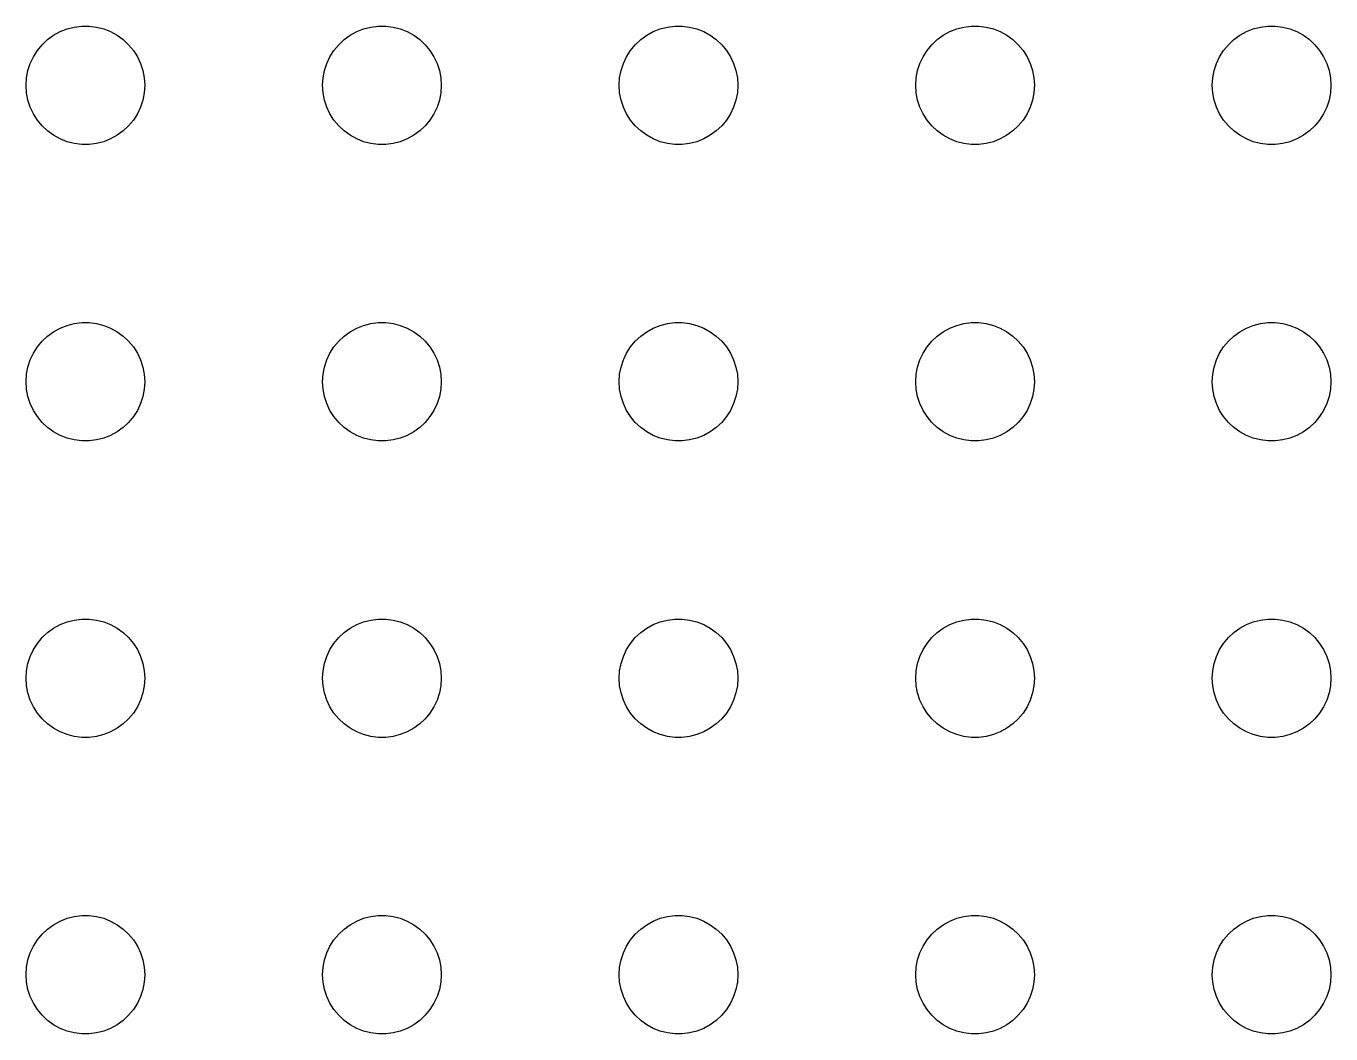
# Model space of a CAD drawing. Header units: metres. Extents: x -134 to 134, y 62 to 166.
# Drawn here: x -1.5 to 31.5, y 112.5 to 138 of the extents above; entities that cross this region are included whole.
import ezdxf

# ---------------------------------------------------------------- set-up
doc = ezdxf.new("R2010")
doc.units = ezdxf.units.M

msp = doc.modelspace()

# ---------------------------------------------------------------- linework, layer by layer
for p, q in [((-0.46352, 137.927), (-0.28107, 137.973)), ((-0.28107, 137.973), (-0.09418, 137.997)), ((-0.09418, 137.997), (0.09418, 137.997)), ((0.09418, 137.997), (0.28107, 137.973)), ((0.28107, 137.973), (0.46352, 137.927)), ((7.03647, 137.927), (7.21892, 137.973)), ((7.21892, 137.973), (7.40581, 137.997)), ((7.40581, 137.997), (7.59418, 137.997)), ((7.59418, 137.997), (7.78107, 137.973)), ((7.78107, 137.973), (7.96352, 137.927)), ((14.5365, 137.927), (14.7189, 137.973)), ((14.7189, 137.973), (14.9058, 137.997)), ((14.9058, 137.997), (15.0942, 137.997)), ((15.0942, 137.997), (15.2811, 137.973)), ((15.2811, 137.973), (15.4635, 137.927)), ((22.0365, 137.927), (22.2189, 137.973)), ((22.2189, 137.973), (22.4058, 137.997)), ((22.4058, 137.997), (22.5942, 137.997)), ((22.5942, 137.997), (22.7811, 137.973)), ((22.7811, 137.973), (22.9635, 137.927)), ((29.5365, 137.927), (29.7189, 137.973)), ((29.7189, 137.973), (29.9058, 137.997)), ((29.9058, 137.997), (30.0942, 137.997)), ((30.0942, 137.997), (30.2811, 137.973)), ((30.2811, 137.973), (30.4635, 137.927)), ((-1.09344, 137.527), (-0.95613, 137.656)), ((-0.95613, 137.656), (-0.80373, 137.766)), ((-0.80373, 137.766), (-0.63866, 137.857)), ((-0.63866, 137.857), (-0.46352, 137.927)), ((0.46352, 137.927), (0.63866, 137.857)), ((0.63866, 137.857), (0.80373, 137.766)), ((0.80373, 137.766), (0.95613, 137.656)), ((0.95613, 137.656), (1.09344, 137.527)), ((6.40654, 137.527), (6.54385, 137.656)), ((6.54385, 137.656), (6.69626, 137.766)), ((6.69626, 137.766), (6.86133, 137.857)), ((6.86133, 137.857), (7.03647, 137.927)), ((7.96352, 137.927), (8.13866, 137.857)), ((8.13866, 137.857), (8.30373, 137.766)), ((8.30373, 137.766), (8.45613, 137.656)), ((8.45613, 137.656), (8.59344, 137.527)), ((13.9065, 137.527), (14.0439, 137.656)), ((14.0439, 137.656), (14.1963, 137.766)), ((14.1963, 137.766), (14.3613, 137.857)), ((14.3613, 137.857), (14.5365, 137.927)), ((15.4635, 137.927), (15.6387, 137.857)), ((15.6387, 137.857), (15.8037, 137.766)), ((15.8037, 137.766), (15.9561, 137.656)), ((15.9561, 137.656), (16.0934, 137.527)), ((21.4065, 137.527), (21.5439, 137.656)), ((21.5439, 137.656), (21.6963, 137.766)), ((21.6963, 137.766), (21.8613, 137.857)), ((21.8613, 137.857), (22.0365, 137.927)), ((22.9635, 137.927), (23.1387, 137.857)), ((23.1387, 137.857), (23.3037, 137.766)), ((23.3037, 137.766), (23.4561, 137.656)), ((23.4561, 137.656), (23.5934, 137.527)), ((28.9065, 137.527), (29.0439, 137.656)), ((29.0439, 137.656), (29.1963, 137.766)), ((29.1963, 137.766), (29.3613, 137.857)), ((29.3613, 137.857), (29.5365, 137.927)), ((30.4635, 137.927), (30.6387, 137.857)), ((30.6387, 137.857), (30.8037, 137.766)), ((30.8037, 137.766), (30.9561, 137.656)), ((30.9561, 137.656), (31.0934, 137.527)), ((-1.31445, 137.223), (-1.21352, 137.382)), ((-1.21352, 137.382), (-1.09344, 137.527)), ((1.09344, 137.527), (1.21352, 137.382)), ((1.21352, 137.382), (1.31445, 137.223)), ((6.18553, 137.223), (6.28647, 137.382)), ((6.28647, 137.382), (6.40654, 137.527)), ((8.59344, 137.527), (8.71352, 137.382)), ((8.71352, 137.382), (8.81445, 137.223)), ((13.6855, 137.223), (13.7865, 137.382)), ((13.7865, 137.382), (13.9065, 137.527)), ((16.0934, 137.527), (16.2135, 137.382)), ((16.2135, 137.382), (16.3145, 137.223)), ((21.1855, 137.223), (21.2865, 137.382)), ((21.2865, 137.382), (21.4065, 137.527)), ((23.5934, 137.527), (23.7135, 137.382)), ((23.7135, 137.382), (23.8145, 137.223)), ((28.6855, 137.223), (28.7865, 137.382)), ((28.7865, 137.382), (28.9065, 137.527)), ((31.0934, 137.527), (31.2135, 137.382)), ((31.2135, 137.382), (31.3145, 137.223)), ((-1.45287, 136.873), (-1.39465, 137.052)), ((-1.39465, 137.052), (-1.31445, 137.223)), ((1.31445, 137.223), (1.39465, 137.052)), ((1.39465, 137.052), (1.45287, 136.873)), ((6.04712, 136.873), (6.10533, 137.052)), ((6.10533, 137.052), (6.18553, 137.223)), ((8.81445, 137.223), (8.89465, 137.052)), ((8.89465, 137.052), (8.95287, 136.873)), ((13.5471, 136.873), (13.6053, 137.052)), ((13.6053, 137.052), (13.6855, 137.223)), ((16.3145, 137.223), (16.3947, 137.052)), ((16.3947, 137.052), (16.4529, 136.873)), ((21.0471, 136.873), (21.1053, 137.052)), ((21.1053, 137.052), (21.1855, 137.223)), ((23.8145, 137.223), (23.8947, 137.052)), ((23.8947, 137.052), (23.9529, 136.873)), ((28.5471, 136.873), (28.6053, 137.052)), ((28.6053, 137.052), (28.6855, 137.223)), ((31.3145, 137.223), (31.3947, 137.052)), ((31.3947, 137.052), (31.4529, 136.873)), ((-1.5, 136.5), (-1.48816, 136.688)), ((-1.48816, 136.688), (-1.45287, 136.873)), ((1.45287, 136.873), (1.48816, 136.688)), ((1.48816, 136.688), (1.5, 136.5)), ((6, 136.5), (6.01183, 136.688)), ((6.01183, 136.688), (6.04712, 136.873)), ((8.95287, 136.873), (8.98816, 136.688)), ((8.98816, 136.688), (9, 136.5)), ((13.5, 136.5), (13.5118, 136.688)), ((13.5118, 136.688), (13.5471, 136.873)), ((16.4529, 136.873), (16.4882, 136.688)), ((16.4882, 136.688), (16.5, 136.5)), ((21, 136.5), (21.0118, 136.688)), ((21.0118, 136.688), (21.0471, 136.873)), ((23.9529, 136.873), (23.9882, 136.688)), ((23.9882, 136.688), (24, 136.5)), ((28.5, 136.5), (28.5118, 136.688)), ((28.5118, 136.688), (28.5471, 136.873)), ((31.4529, 136.873), (31.4882, 136.688)), ((31.4882, 136.688), (31.5, 136.5)), ((-1.48816, 136.312), (-1.5, 136.5)), ((-1.45287, 136.127), (-1.48816, 136.312)), ((1.48816, 136.312), (1.45287, 136.127)), ((1.5, 136.5), (1.48816, 136.312)), ((6.01183, 136.312), (6, 136.5)), ((6.04712, 136.127), (6.01183, 136.312)), ((8.98816, 136.312), (8.95287, 136.127)), ((9, 136.5), (8.98816, 136.312)), ((13.5118, 136.312), (13.5, 136.5)), ((13.5471, 136.127), (13.5118, 136.312)), ((16.4882, 136.312), (16.4529, 136.127)), ((16.5, 136.5), (16.4882, 136.312)), ((21.0118, 136.312), (21, 136.5)), ((21.0471, 136.127), (21.0118, 136.312)), ((23.9882, 136.312), (23.9529, 136.127)), ((24, 136.5), (23.9882, 136.312)), ((28.5118, 136.312), (28.5, 136.5)), ((28.5471, 136.127), (28.5118, 136.312)), ((31.4882, 136.312), (31.4529, 136.127)), ((31.5, 136.5), (31.4882, 136.312)), ((-1.39465, 135.948), (-1.45287, 136.127)), ((1.45287, 136.127), (1.39465, 135.948)), ((6.10533, 135.948), (6.04712, 136.127)), ((8.95287, 136.127), (8.89465, 135.948)), ((13.6053, 135.948), (13.5471, 136.127)), ((16.4529, 136.127), (16.3947, 135.948)), ((21.1053, 135.948), (21.0471, 136.127)), ((23.9529, 136.127), (23.8947, 135.948)), ((28.6053, 135.948), (28.5471, 136.127)), ((31.4529, 136.127), (31.3947, 135.948)), ((-1.31445, 135.777), (-1.39465, 135.948)), ((-1.21352, 135.618), (-1.31445, 135.777)), ((1.31445, 135.777), (1.21352, 135.618)), ((1.39465, 135.948), (1.31445, 135.777)), ((6.18553, 135.777), (6.10533, 135.948)), ((6.28647, 135.618), (6.18553, 135.777)), ((8.81445, 135.777), (8.71352, 135.618)), ((8.89465, 135.948), (8.81445, 135.777)), ((13.6855, 135.777), (13.6053, 135.948)), ((13.7865, 135.618), (13.6855, 135.777)), ((16.3145, 135.777), (16.2135, 135.618)), ((16.3947, 135.948), (16.3145, 135.777)), ((21.1855, 135.777), (21.1053, 135.948)), ((21.2865, 135.618), (21.1855, 135.777)), ((23.8145, 135.777), (23.7135, 135.618)), ((23.8947, 135.948), (23.8145, 135.777)), ((28.6855, 135.777), (28.6053, 135.948)), ((28.7865, 135.618), (28.6855, 135.777)), ((31.3145, 135.777), (31.2135, 135.618)), ((31.3947, 135.948), (31.3145, 135.777)), ((-1.09344, 135.473), (-1.21352, 135.618)), ((-0.95613, 135.344), (-1.09344, 135.473)), ((-0.80373, 135.234), (-0.95613, 135.344)), ((0.95613, 135.344), (0.80373, 135.234)), ((1.09344, 135.473), (0.95613, 135.344)), ((1.21352, 135.618), (1.09344, 135.473)), ((6.40654, 135.473), (6.28647, 135.618)), ((6.54385, 135.344), (6.40654, 135.473)), ((6.69626, 135.234), (6.54385, 135.344)), ((8.45613, 135.344), (8.30373, 135.234)), ((8.59344, 135.473), (8.45613, 135.344)), ((8.71352, 135.618), (8.59344, 135.473)), ((13.9065, 135.473), (13.7865, 135.618)), ((14.0439, 135.344), (13.9065, 135.473)), ((14.1963, 135.234), (14.0439, 135.344)), ((15.9561, 135.344), (15.8037, 135.234)), ((16.0934, 135.473), (15.9561, 135.344)), ((16.2135, 135.618), (16.0934, 135.473)), ((21.4065, 135.473), (21.2865, 135.618)), ((21.5439, 135.344), (21.4065, 135.473)), ((21.6963, 135.234), (21.5439, 135.344)), ((23.4561, 135.344), (23.3037, 135.234)), ((23.5934, 135.473), (23.4561, 135.344)), ((23.7135, 135.618), (23.5934, 135.473)), ((28.9065, 135.473), (28.7865, 135.618)), ((29.0439, 135.344), (28.9065, 135.473)), ((29.1963, 135.234), (29.0439, 135.344)), ((30.9561, 135.344), (30.8037, 135.234)), ((31.0934, 135.473), (30.9561, 135.344)), ((31.2135, 135.618), (31.0934, 135.473)), ((-0.63866, 135.143), (-0.80373, 135.234)), ((-0.46352, 135.073), (-0.63866, 135.143)), ((-0.28107, 135.027), (-0.46352, 135.073)), ((-0.09418, 135.003), (-0.28107, 135.027)), ((0.09418, 135.003), (-0.09418, 135.003)), ((0.28107, 135.027), (0.09418, 135.003)), ((0.46352, 135.073), (0.28107, 135.027)), ((0.63866, 135.143), (0.46352, 135.073)), ((0.80373, 135.234), (0.63866, 135.143)), ((6.86133, 135.143), (6.69626, 135.234)), ((7.03647, 135.073), (6.86133, 135.143)), ((7.21892, 135.027), (7.03647, 135.073)), ((7.40581, 135.003), (7.21892, 135.027)), ((7.59418, 135.003), (7.40581, 135.003)), ((7.78107, 135.027), (7.59418, 135.003)), ((7.96352, 135.073), (7.78107, 135.027)), ((8.13866, 135.143), (7.96352, 135.073)), ((8.30373, 135.234), (8.13866, 135.143)), ((14.3613, 135.143), (14.1963, 135.234)), ((14.5365, 135.073), (14.3613, 135.143)), ((14.7189, 135.027), (14.5365, 135.073)), ((14.9058, 135.003), (14.7189, 135.027)), ((15.0942, 135.003), (14.9058, 135.003)), ((15.2811, 135.027), (15.0942, 135.003)), ((15.4635, 135.073), (15.2811, 135.027)), ((15.6387, 135.143), (15.4635, 135.073)), ((15.8037, 135.234), (15.6387, 135.143)), ((21.8613, 135.143), (21.6963, 135.234)), ((22.0365, 135.073), (21.8613, 135.143)), ((22.2189, 135.027), (22.0365, 135.073)), ((22.4058, 135.003), (22.2189, 135.027)), ((22.5942, 135.003), (22.4058, 135.003)), ((22.7811, 135.027), (22.5942, 135.003)), ((22.9635, 135.073), (22.7811, 135.027)), ((23.1387, 135.143), (22.9635, 135.073)), ((23.3037, 135.234), (23.1387, 135.143)), ((29.3613, 135.143), (29.1963, 135.234)), ((29.5365, 135.073), (29.3613, 135.143)), ((29.7189, 135.027), (29.5365, 135.073)), ((29.9058, 135.003), (29.7189, 135.027)), ((30.0942, 135.003), (29.9058, 135.003)), ((30.2811, 135.027), (30.0942, 135.003)), ((30.4635, 135.073), (30.2811, 135.027)), ((30.6387, 135.143), (30.4635, 135.073)), ((30.8037, 135.234), (30.6387, 135.143)), ((-0.80373, 130.266), (-0.63866, 130.357)), ((-0.63866, 130.357), (-0.46352, 130.427)), ((-0.46352, 130.427), (-0.28107, 130.473)), ((-0.28107, 130.473), (-0.09418, 130.497)), ((-0.09418, 130.497), (0.09418, 130.497)), ((0.09418, 130.497), (0.28107, 130.473)), ((0.28107, 130.473), (0.46352, 130.427)), ((0.46352, 130.427), (0.63866, 130.357)), ((0.63866, 130.357), (0.80373, 130.266)), ((6.69626, 130.266), (6.86133, 130.357)), ((6.86133, 130.357), (7.03647, 130.427)), ((7.03647, 130.427), (7.21892, 130.473)), ((7.21892, 130.473), (7.40581, 130.497)), ((7.40581, 130.497), (7.59418, 130.497)), ((7.59418, 130.497), (7.78107, 130.473)), ((7.78107, 130.473), (7.96352, 130.427)), ((7.96352, 130.427), (8.13866, 130.357)), ((8.13866, 130.357), (8.30373, 130.266)), ((14.1963, 130.266), (14.3613, 130.357)), ((14.3613, 130.357), (14.5365, 130.427)), ((14.5365, 130.427), (14.7189, 130.473)), ((14.7189, 130.473), (14.9058, 130.497)), ((14.9058, 130.497), (15.0942, 130.497)), ((15.0942, 130.497), (15.2811, 130.473)), ((15.2811, 130.473), (15.4635, 130.427)), ((15.4635, 130.427), (15.6387, 130.357)), ((15.6387, 130.357), (15.8037, 130.266)), ((21.6963, 130.266), (21.8613, 130.357)), ((21.8613, 130.357), (22.0365, 130.427)), ((22.0365, 130.427), (22.2189, 130.473)), ((22.2189, 130.473), (22.4058, 130.497)), ((22.4058, 130.497), (22.5942, 130.497)), ((22.5942, 130.497), (22.7811, 130.473)), ((22.7811, 130.473), (22.9635, 130.427)), ((22.9635, 130.427), (23.1387, 130.357)), ((23.1387, 130.357), (23.3037, 130.266)), ((29.1963, 130.266), (29.3613, 130.357)), ((29.3613, 130.357), (29.5365, 130.427)), ((29.5365, 130.427), (29.7189, 130.473)), ((29.7189, 130.473), (29.9058, 130.497)), ((29.9058, 130.497), (30.0942, 130.497)), ((30.0942, 130.497), (30.2811, 130.473)), ((30.2811, 130.473), (30.4635, 130.427)), ((30.4635, 130.427), (30.6387, 130.357)), ((30.6387, 130.357), (30.8037, 130.266)), ((-1.21352, 129.882), (-1.09344, 130.027)), ((-1.09344, 130.027), (-0.95613, 130.156)), ((-0.95613, 130.156), (-0.80373, 130.266)), ((0.80373, 130.266), (0.95613, 130.156)), ((0.95613, 130.156), (1.09344, 130.027)), ((1.09344, 130.027), (1.21352, 129.882)), ((6.28647, 129.882), (6.40654, 130.027)), ((6.40654, 130.027), (6.54385, 130.156)), ((6.54385, 130.156), (6.69626, 130.266)), ((8.30373, 130.266), (8.45613, 130.156)), ((8.45613, 130.156), (8.59344, 130.027)), ((8.59344, 130.027), (8.71352, 129.882)), ((13.7865, 129.882), (13.9065, 130.027)), ((13.9065, 130.027), (14.0439, 130.156)), ((14.0439, 130.156), (14.1963, 130.266)), ((15.8037, 130.266), (15.9561, 130.156)), ((15.9561, 130.156), (16.0934, 130.027)), ((16.0934, 130.027), (16.2135, 129.882)), ((21.2865, 129.882), (21.4065, 130.027)), ((21.4065, 130.027), (21.5439, 130.156)), ((21.5439, 130.156), (21.6963, 130.266)), ((23.3037, 130.266), (23.4561, 130.156)), ((23.4561, 130.156), (23.5934, 130.027)), ((23.5934, 130.027), (23.7135, 129.882)), ((28.7865, 129.882), (28.9065, 130.027)), ((28.9065, 130.027), (29.0439, 130.156)), ((29.0439, 130.156), (29.1963, 130.266)), ((30.8037, 130.266), (30.9561, 130.156)), ((30.9561, 130.156), (31.0934, 130.027)), ((31.0934, 130.027), (31.2135, 129.882)), ((-1.39465, 129.552), (-1.31445, 129.723)), ((-1.31445, 129.723), (-1.21352, 129.882)), ((1.21352, 129.882), (1.31445, 129.723)), ((1.31445, 129.723), (1.39465, 129.552)), ((6.10533, 129.552), (6.18553, 129.723)), ((6.18553, 129.723), (6.28647, 129.882)), ((8.71352, 129.882), (8.81445, 129.723)), ((8.81445, 129.723), (8.89465, 129.552)), ((13.6053, 129.552), (13.6855, 129.723)), ((13.6855, 129.723), (13.7865, 129.882)), ((16.2135, 129.882), (16.3145, 129.723)), ((16.3145, 129.723), (16.3947, 129.552)), ((21.1053, 129.552), (21.1855, 129.723)), ((21.1855, 129.723), (21.2865, 129.882)), ((23.7135, 129.882), (23.8145, 129.723)), ((23.8145, 129.723), (23.8947, 129.552)), ((28.6053, 129.552), (28.6855, 129.723)), ((28.6855, 129.723), (28.7865, 129.882)), ((31.2135, 129.882), (31.3145, 129.723)), ((31.3145, 129.723), (31.3947, 129.552)), ((-1.48816, 129.188), (-1.45287, 129.373)), ((-1.45287, 129.373), (-1.39465, 129.552)), ((1.39465, 129.552), (1.45287, 129.373)), ((1.45287, 129.373), (1.48816, 129.188)), ((6.01183, 129.188), (6.04712, 129.373)), ((6.04712, 129.373), (6.10533, 129.552)), ((8.89465, 129.552), (8.95287, 129.373)), ((8.95287, 129.373), (8.98816, 129.188)), ((13.5118, 129.188), (13.5471, 129.373)), ((13.5471, 129.373), (13.6053, 129.552)), ((16.3947, 129.552), (16.4529, 129.373)), ((16.4529, 129.373), (16.4882, 129.188)), ((21.0118, 129.188), (21.0471, 129.373)), ((21.0471, 129.373), (21.1053, 129.552)), ((23.8947, 129.552), (23.9529, 129.373)), ((23.9529, 129.373), (23.9882, 129.188)), ((28.5118, 129.188), (28.5471, 129.373)), ((28.5471, 129.373), (28.6053, 129.552)), ((31.3947, 129.552), (31.4529, 129.373)), ((31.4529, 129.373), (31.4882, 129.188)), ((-1.5, 129), (-1.48816, 129.188)), ((1.48816, 129.188), (1.5, 129)), ((6, 129), (6.01183, 129.188)), ((8.98816, 129.188), (9, 129)), ((13.5, 129), (13.5118, 129.188)), ((16.4882, 129.188), (16.5, 129)), ((21, 129), (21.0118, 129.188)), ((23.9882, 129.188), (24, 129)), ((28.5, 129), (28.5118, 129.188)), ((31.4882, 129.188), (31.5, 129)), ((-1.48816, 128.812), (-1.5, 129)), ((-1.45287, 128.627), (-1.48816, 128.812)), ((1.48816, 128.812), (1.45287, 128.627)), ((1.5, 129), (1.48816, 128.812)), ((6.01183, 128.812), (6, 129)), ((6.04712, 128.627), (6.01183, 128.812)), ((8.98816, 128.812), (8.95287, 128.627)), ((9, 129), (8.98816, 128.812)), ((13.5118, 128.812), (13.5, 129)), ((13.5471, 128.627), (13.5118, 128.812)), ((16.4882, 128.812), (16.4529, 128.627)), ((16.5, 129), (16.4882, 128.812)), ((21.0118, 128.812), (21, 129)), ((21.0471, 128.627), (21.0118, 128.812)), ((23.9882, 128.812), (23.9529, 128.627)), ((24, 129), (23.9882, 128.812)), ((28.5118, 128.812), (28.5, 129)), ((28.5471, 128.627), (28.5118, 128.812)), ((31.4882, 128.812), (31.4529, 128.627)), ((31.5, 129), (31.4882, 128.812)), ((-1.39465, 128.448), (-1.45287, 128.627)), ((-1.31445, 128.277), (-1.39465, 128.448)), ((1.39465, 128.448), (1.31445, 128.277)), ((1.45287, 128.627), (1.39465, 128.448)), ((6.10533, 128.448), (6.04712, 128.627)), ((6.18553, 128.277), (6.10533, 128.448)), ((8.89465, 128.448), (8.81445, 128.277)), ((8.95287, 128.627), (8.89465, 128.448)), ((13.6053, 128.448), (13.5471, 128.627)), ((13.6855, 128.277), (13.6053, 128.448)), ((16.3947, 128.448), (16.3145, 128.277)), ((16.4529, 128.627), (16.3947, 128.448)), ((21.1053, 128.448), (21.0471, 128.627)), ((21.1855, 128.277), (21.1053, 128.448)), ((23.8947, 128.448), (23.8145, 128.277)), ((23.9529, 128.627), (23.8947, 128.448)), ((28.6053, 128.448), (28.5471, 128.627)), ((28.6855, 128.277), (28.6053, 128.448)), ((31.3947, 128.448), (31.3145, 128.277)), ((31.4529, 128.627), (31.3947, 128.448)), ((-1.21352, 128.118), (-1.31445, 128.277)), ((-1.09344, 127.973), (-1.21352, 128.118)), ((1.21352, 128.118), (1.09344, 127.973)), ((1.31445, 128.277), (1.21352, 128.118)), ((6.28647, 128.118), (6.18553, 128.277)), ((6.40654, 127.973), (6.28647, 128.118)), ((8.71352, 128.118), (8.59344, 127.973)), ((8.81445, 128.277), (8.71352, 128.118)), ((13.7865, 128.118), (13.6855, 128.277)), ((13.9065, 127.973), (13.7865, 128.118)), ((16.2135, 128.118), (16.0934, 127.973)), ((16.3145, 128.277), (16.2135, 128.118)), ((21.2865, 128.118), (21.1855, 128.277)), ((21.4065, 127.973), (21.2865, 128.118)), ((23.7135, 128.118), (23.5934, 127.973)), ((23.8145, 128.277), (23.7135, 128.118)), ((28.7865, 128.118), (28.6855, 128.277)), ((28.9065, 127.973), (28.7865, 128.118)), ((31.2135, 128.118), (31.0934, 127.973)), ((31.3145, 128.277), (31.2135, 128.118)), ((-0.95613, 127.844), (-1.09344, 127.973)), ((-0.80373, 127.734), (-0.95613, 127.844)), ((-0.63866, 127.643), (-0.80373, 127.734)), ((0.80373, 127.734), (0.63866, 127.643)), ((0.95613, 127.844), (0.80373, 127.734)), ((1.09344, 127.973), (0.95613, 127.844)), ((6.54385, 127.844), (6.40654, 127.973)), ((6.69626, 127.734), (6.54385, 127.844)), ((6.86133, 127.643), (6.69626, 127.734)), ((8.30373, 127.734), (8.13866, 127.643)), ((8.45613, 127.844), (8.30373, 127.734)), ((8.59344, 127.973), (8.45613, 127.844)), ((14.0439, 127.844), (13.9065, 127.973)), ((14.1963, 127.734), (14.0439, 127.844)), ((14.3613, 127.643), (14.1963, 127.734)), ((15.8037, 127.734), (15.6387, 127.643)), ((15.9561, 127.844), (15.8037, 127.734)), ((16.0934, 127.973), (15.9561, 127.844)), ((21.5439, 127.844), (21.4065, 127.973)), ((21.6963, 127.734), (21.5439, 127.844)), ((21.8613, 127.643), (21.6963, 127.734)), ((23.3037, 127.734), (23.1387, 127.643)), ((23.4561, 127.844), (23.3037, 127.734)), ((23.5934, 127.973), (23.4561, 127.844)), ((29.0439, 127.844), (28.9065, 127.973)), ((29.1963, 127.734), (29.0439, 127.844)), ((29.3613, 127.643), (29.1963, 127.734)), ((30.8037, 127.734), (30.6387, 127.643)), ((30.9561, 127.844), (30.8037, 127.734)), ((31.0934, 127.973), (30.9561, 127.844)), ((-0.46352, 127.573), (-0.63866, 127.643)), ((-0.28107, 127.527), (-0.46352, 127.573)), ((-0.09418, 127.503), (-0.28107, 127.527)), ((0.09418, 127.503), (-0.09418, 127.503)), ((0.28107, 127.527), (0.09418, 127.503)), ((0.46352, 127.573), (0.28107, 127.527)), ((0.63866, 127.643), (0.46352, 127.573)), ((7.03647, 127.573), (6.86133, 127.643)), ((7.21892, 127.527), (7.03647, 127.573)), ((7.40581, 127.503), (7.21892, 127.527)), ((7.59418, 127.503), (7.40581, 127.503)), ((7.78107, 127.527), (7.59418, 127.503)), ((7.96352, 127.573), (7.78107, 127.527)), ((8.13866, 127.643), (7.96352, 127.573)), ((14.5365, 127.573), (14.3613, 127.643)), ((14.7189, 127.527), (14.5365, 127.573)), ((14.9058, 127.503), (14.7189, 127.527)), ((15.0942, 127.503), (14.9058, 127.503)), ((15.2811, 127.527), (15.0942, 127.503)), ((15.4635, 127.573), (15.2811, 127.527)), ((15.6387, 127.643), (15.4635, 127.573)), ((22.0365, 127.573), (21.8613, 127.643)), ((22.2189, 127.527), (22.0365, 127.573)), ((22.4058, 127.503), (22.2189, 127.527)), ((22.5942, 127.503), (22.4058, 127.503)), ((22.7811, 127.527), (22.5942, 127.503)), ((22.9635, 127.573), (22.7811, 127.527)), ((23.1387, 127.643), (22.9635, 127.573)), ((29.5365, 127.573), (29.3613, 127.643)), ((29.7189, 127.527), (29.5365, 127.573)), ((29.9058, 127.503), (29.7189, 127.527)), ((30.0942, 127.503), (29.9058, 127.503)), ((30.2811, 127.527), (30.0942, 127.503)), ((30.4635, 127.573), (30.2811, 127.527)), ((30.6387, 127.643), (30.4635, 127.573)), ((-0.95613, 122.656), (-0.80373, 122.766)), ((-0.80373, 122.766), (-0.63866, 122.857)), ((-0.63866, 122.857), (-0.46352, 122.927)), ((-0.46352, 122.927), (-0.28107, 122.973)), ((-0.28107, 122.973), (-0.09418, 122.997)), ((-0.09418, 122.997), (0.09418, 122.997)), ((0.09418, 122.997), (0.28107, 122.973)), ((0.28107, 122.973), (0.46352, 122.927)), ((0.46352, 122.927), (0.63866, 122.857)), ((0.63866, 122.857), (0.80373, 122.766)), ((0.80373, 122.766), (0.95613, 122.656)), ((6.54385, 122.656), (6.69626, 122.766)), ((6.69626, 122.766), (6.86133, 122.857)), ((6.86133, 122.857), (7.03647, 122.927)), ((7.03647, 122.927), (7.21892, 122.973)), ((7.21892, 122.973), (7.40581, 122.997)), ((7.40581, 122.997), (7.59418, 122.997)), ((7.59418, 122.997), (7.78107, 122.973)), ((7.78107, 122.973), (7.96352, 122.927)), ((7.96352, 122.927), (8.13866, 122.857)), ((8.13866, 122.857), (8.30373, 122.766)), ((8.30373, 122.766), (8.45613, 122.656)), ((14.0439, 122.656), (14.1963, 122.766)), ((14.1963, 122.766), (14.3613, 122.857)), ((14.3613, 122.857), (14.5365, 122.927)), ((14.5365, 122.927), (14.7189, 122.973)), ((14.7189, 122.973), (14.9058, 122.997)), ((14.9058, 122.997), (15.0942, 122.997)), ((15.0942, 122.997), (15.2811, 122.973)), ((15.2811, 122.973), (15.4635, 122.927)), ((15.4635, 122.927), (15.6387, 122.857)), ((15.6387, 122.857), (15.8037, 122.766)), ((15.8037, 122.766), (15.9561, 122.656)), ((21.5439, 122.656), (21.6963, 122.766)), ((21.6963, 122.766), (21.8613, 122.857)), ((21.8613, 122.857), (22.0365, 122.927)), ((22.0365, 122.927), (22.2189, 122.973)), ((22.2189, 122.973), (22.4058, 122.997)), ((22.4058, 122.997), (22.5942, 122.997)), ((22.5942, 122.997), (22.7811, 122.973)), ((22.7811, 122.973), (22.9635, 122.927)), ((22.9635, 122.927), (23.1387, 122.857)), ((23.1387, 122.857), (23.3037, 122.766)), ((23.3037, 122.766), (23.4561, 122.656)), ((29.0439, 122.656), (29.1963, 122.766)), ((29.1963, 122.766), (29.3613, 122.857)), ((29.3613, 122.857), (29.5365, 122.927)), ((29.5365, 122.927), (29.7189, 122.973)), ((29.7189, 122.973), (29.9058, 122.997)), ((29.9058, 122.997), (30.0942, 122.997)), ((30.0942, 122.997), (30.2811, 122.973)), ((30.2811, 122.973), (30.4635, 122.927)), ((30.4635, 122.927), (30.6387, 122.857)), ((30.6387, 122.857), (30.8037, 122.766)), ((30.8037, 122.766), (30.9561, 122.656)), ((-1.21352, 122.382), (-1.09344, 122.527)), ((-1.09344, 122.527), (-0.95613, 122.656)), ((0.95613, 122.656), (1.09344, 122.527)), ((1.09344, 122.527), (1.21352, 122.382)), ((6.28647, 122.382), (6.40654, 122.527)), ((6.40654, 122.527), (6.54385, 122.656)), ((8.45613, 122.656), (8.59344, 122.527)), ((8.59344, 122.527), (8.71352, 122.382)), ((13.7865, 122.382), (13.9065, 122.527)), ((13.9065, 122.527), (14.0439, 122.656)), ((15.9561, 122.656), (16.0934, 122.527)), ((16.0934, 122.527), (16.2135, 122.382)), ((21.2865, 122.382), (21.4065, 122.527)), ((21.4065, 122.527), (21.5439, 122.656)), ((23.4561, 122.656), (23.5934, 122.527)), ((23.5934, 122.527), (23.7135, 122.382)), ((28.7865, 122.382), (28.9065, 122.527)), ((28.9065, 122.527), (29.0439, 122.656)), ((30.9561, 122.656), (31.0934, 122.527)), ((31.0934, 122.527), (31.2135, 122.382)), ((-1.39465, 122.052), (-1.31445, 122.223)), ((-1.31445, 122.223), (-1.21352, 122.382)), ((1.21352, 122.382), (1.31445, 122.223)), ((1.31445, 122.223), (1.39465, 122.052)), ((6.10533, 122.052), (6.18553, 122.223)), ((6.18553, 122.223), (6.28647, 122.382)), ((8.71352, 122.382), (8.81445, 122.223)), ((8.81445, 122.223), (8.89465, 122.052)), ((13.6053, 122.052), (13.6855, 122.223)), ((13.6855, 122.223), (13.7865, 122.382)), ((16.2135, 122.382), (16.3145, 122.223)), ((16.3145, 122.223), (16.3947, 122.052)), ((21.1053, 122.052), (21.1855, 122.223)), ((21.1855, 122.223), (21.2865, 122.382)), ((23.7135, 122.382), (23.8145, 122.223)), ((23.8145, 122.223), (23.8947, 122.052)), ((28.6053, 122.052), (28.6855, 122.223)), ((28.6855, 122.223), (28.7865, 122.382)), ((31.2135, 122.382), (31.3145, 122.223)), ((31.3145, 122.223), (31.3947, 122.052)), ((-1.48816, 121.688), (-1.45287, 121.873)), ((-1.45287, 121.873), (-1.39465, 122.052)), ((1.39465, 122.052), (1.45287, 121.873)), ((1.45287, 121.873), (1.48816, 121.688)), ((6.01183, 121.688), (6.04712, 121.873)), ((6.04712, 121.873), (6.10533, 122.052)), ((8.89465, 122.052), (8.95287, 121.873)), ((8.95287, 121.873), (8.98816, 121.688)), ((13.5118, 121.688), (13.5471, 121.873)), ((13.5471, 121.873), (13.6053, 122.052)), ((16.3947, 122.052), (16.4529, 121.873)), ((16.4529, 121.873), (16.4882, 121.688)), ((21.0118, 121.688), (21.0471, 121.873)), ((21.0471, 121.873), (21.1053, 122.052)), ((23.8947, 122.052), (23.9529, 121.873)), ((23.9529, 121.873), (23.9882, 121.688)), ((28.5118, 121.688), (28.5471, 121.873)), ((28.5471, 121.873), (28.6053, 122.052)), ((31.3947, 122.052), (31.4529, 121.873)), ((31.4529, 121.873), (31.4882, 121.688)), ((-1.5, 121.5), (-1.48816, 121.688)), ((-1.48816, 121.312), (-1.5, 121.5)), ((1.48816, 121.688), (1.5, 121.5)), ((1.5, 121.5), (1.48816, 121.312)), ((6, 121.5), (6.01183, 121.688)), ((6.01183, 121.312), (6, 121.5)), ((8.98816, 121.688), (9, 121.5)), ((9, 121.5), (8.98816, 121.312)), ((13.5, 121.5), (13.5118, 121.688)), ((13.5118, 121.312), (13.5, 121.5)), ((16.4882, 121.688), (16.5, 121.5)), ((16.5, 121.5), (16.4882, 121.312)), ((21, 121.5), (21.0118, 121.688)), ((21.0118, 121.312), (21, 121.5)), ((23.9882, 121.688), (24, 121.5)), ((24, 121.5), (23.9882, 121.312)), ((28.5, 121.5), (28.5118, 121.688)), ((28.5118, 121.312), (28.5, 121.5)), ((31.4882, 121.688), (31.5, 121.5)), ((31.5, 121.5), (31.4882, 121.312)), ((-1.45287, 121.127), (-1.48816, 121.312)), ((-1.39465, 120.948), (-1.45287, 121.127)), ((1.45287, 121.127), (1.39465, 120.948)), ((1.48816, 121.312), (1.45287, 121.127)), ((6.04712, 121.127), (6.01183, 121.312)), ((6.10533, 120.948), (6.04712, 121.127)), ((8.95287, 121.127), (8.89465, 120.948)), ((8.98816, 121.312), (8.95287, 121.127)), ((13.5471, 121.127), (13.5118, 121.312)), ((13.6053, 120.948), (13.5471, 121.127)), ((16.4529, 121.127), (16.3947, 120.948)), ((16.4882, 121.312), (16.4529, 121.127)), ((21.0471, 121.127), (21.0118, 121.312)), ((21.1053, 120.948), (21.0471, 121.127)), ((23.9529, 121.127), (23.8947, 120.948)), ((23.9882, 121.312), (23.9529, 121.127)), ((28.5471, 121.127), (28.5118, 121.312)), ((28.6053, 120.948), (28.5471, 121.127)), ((31.4529, 121.127), (31.3947, 120.948)), ((31.4882, 121.312), (31.4529, 121.127)), ((-1.31445, 120.777), (-1.39465, 120.948)), ((1.39465, 120.948), (1.31445, 120.777)), ((6.18553, 120.777), (6.10533, 120.948)), ((8.89465, 120.948), (8.81445, 120.777)), ((13.6855, 120.777), (13.6053, 120.948)), ((16.3947, 120.948), (16.3145, 120.777)), ((21.1855, 120.777), (21.1053, 120.948)), ((23.8947, 120.948), (23.8145, 120.777)), ((28.6855, 120.777), (28.6053, 120.948)), ((31.3947, 120.948), (31.3145, 120.777)), ((-1.21352, 120.618), (-1.31445, 120.777)), ((-1.09344, 120.473), (-1.21352, 120.618)), ((-0.95613, 120.344), (-1.09344, 120.473)), ((1.09344, 120.473), (0.95613, 120.344)), ((1.21352, 120.618), (1.09344, 120.473)), ((1.31445, 120.777), (1.21352, 120.618)), ((6.28647, 120.618), (6.18553, 120.777)), ((6.40654, 120.473), (6.28647, 120.618)), ((6.54385, 120.344), (6.40654, 120.473)), ((8.59344, 120.473), (8.45613, 120.344)), ((8.71352, 120.618), (8.59344, 120.473)), ((8.81445, 120.777), (8.71352, 120.618)), ((13.7865, 120.618), (13.6855, 120.777)), ((13.9065, 120.473), (13.7865, 120.618)), ((14.0439, 120.344), (13.9065, 120.473)), ((16.0934, 120.473), (15.9561, 120.344)), ((16.2135, 120.618), (16.0934, 120.473)), ((16.3145, 120.777), (16.2135, 120.618)), ((21.2865, 120.618), (21.1855, 120.777)), ((21.4065, 120.473), (21.2865, 120.618)), ((21.5439, 120.344), (21.4065, 120.473)), ((23.5934, 120.473), (23.4561, 120.344)), ((23.7135, 120.618), (23.5934, 120.473)), ((23.8145, 120.777), (23.7135, 120.618)), ((28.7865, 120.618), (28.6855, 120.777)), ((28.9065, 120.473), (28.7865, 120.618)), ((29.0439, 120.344), (28.9065, 120.473)), ((31.0934, 120.473), (30.9561, 120.344)), ((31.2135, 120.618), (31.0934, 120.473)), ((31.3145, 120.777), (31.2135, 120.618)), ((-0.80373, 120.234), (-0.95613, 120.344)), ((-0.63866, 120.143), (-0.80373, 120.234)), ((-0.46352, 120.073), (-0.63866, 120.143)), ((0.63866, 120.143), (0.46352, 120.073)), ((0.80373, 120.234), (0.63866, 120.143)), ((0.95613, 120.344), (0.80373, 120.234)), ((6.69626, 120.234), (6.54385, 120.344)), ((6.86133, 120.143), (6.69626, 120.234)), ((7.03647, 120.073), (6.86133, 120.143)), ((8.13866, 120.143), (7.96352, 120.073)), ((8.30373, 120.234), (8.13866, 120.143)), ((8.45613, 120.344), (8.30373, 120.234)), ((14.1963, 120.234), (14.0439, 120.344)), ((14.3613, 120.143), (14.1963, 120.234)), ((14.5365, 120.073), (14.3613, 120.143)), ((15.6387, 120.143), (15.4635, 120.073)), ((15.8037, 120.234), (15.6387, 120.143)), ((15.9561, 120.344), (15.8037, 120.234)), ((21.6963, 120.234), (21.5439, 120.344)), ((21.8613, 120.143), (21.6963, 120.234)), ((22.0365, 120.073), (21.8613, 120.143)), ((23.1387, 120.143), (22.9635, 120.073)), ((23.3037, 120.234), (23.1387, 120.143)), ((23.4561, 120.344), (23.3037, 120.234)), ((29.1963, 120.234), (29.0439, 120.344)), ((29.3613, 120.143), (29.1963, 120.234)), ((29.5365, 120.073), (29.3613, 120.143)), ((30.6387, 120.143), (30.4635, 120.073)), ((30.8037, 120.234), (30.6387, 120.143)), ((30.9561, 120.344), (30.8037, 120.234)), ((-0.28107, 120.027), (-0.46352, 120.073)), ((-0.09418, 120.003), (-0.28107, 120.027)), ((0.09418, 120.003), (-0.09418, 120.003)), ((0.28107, 120.027), (0.09418, 120.003)), ((0.46352, 120.073), (0.28107, 120.027)), ((7.21892, 120.027), (7.03647, 120.073)), ((7.40581, 120.003), (7.21892, 120.027)), ((7.59418, 120.003), (7.40581, 120.003)), ((7.78107, 120.027), (7.59418, 120.003)), ((7.96352, 120.073), (7.78107, 120.027)), ((14.7189, 120.027), (14.5365, 120.073)), ((14.9058, 120.003), (14.7189, 120.027)), ((15.0942, 120.003), (14.9058, 120.003)), ((15.2811, 120.027), (15.0942, 120.003)), ((15.4635, 120.073), (15.2811, 120.027)), ((22.2189, 120.027), (22.0365, 120.073)), ((22.4058, 120.003), (22.2189, 120.027)), ((22.5942, 120.003), (22.4058, 120.003)), ((22.7811, 120.027), (22.5942, 120.003)), ((22.9635, 120.073), (22.7811, 120.027)), ((29.7189, 120.027), (29.5365, 120.073)), ((29.9058, 120.003), (29.7189, 120.027)), ((30.0942, 120.003), (29.9058, 120.003)), ((30.2811, 120.027), (30.0942, 120.003)), ((30.4635, 120.073), (30.2811, 120.027)), ((-0.95613, 115.156), (-0.80373, 115.266)), ((-0.80373, 115.266), (-0.63866, 115.357)), ((-0.63866, 115.357), (-0.46352, 115.427)), ((-0.46352, 115.427), (-0.28107, 115.473)), ((-0.28107, 115.473), (-0.09418, 115.497)), ((-0.09418, 115.497), (0.09418, 115.497)), ((0.09418, 115.497), (0.28107, 115.473)), ((0.28107, 115.473), (0.46352, 115.427)), ((0.46352, 115.427), (0.63866, 115.357)), ((0.63866, 115.357), (0.80373, 115.266)), ((0.80373, 115.266), (0.95613, 115.156)), ((6.54385, 115.156), (6.69626, 115.266)), ((6.69626, 115.266), (6.86133, 115.357)), ((6.86133, 115.357), (7.03647, 115.427)), ((7.03647, 115.427), (7.21892, 115.473)), ((7.21892, 115.473), (7.40581, 115.497)), ((7.40581, 115.497), (7.59418, 115.497)), ((7.59418, 115.497), (7.78107, 115.473)), ((7.78107, 115.473), (7.96352, 115.427)), ((7.96352, 115.427), (8.13866, 115.357)), ((8.13866, 115.357), (8.30373, 115.266)), ((8.30373, 115.266), (8.45613, 115.156)), ((14.0439, 115.156), (14.1963, 115.266)), ((14.1963, 115.266), (14.3613, 115.357)), ((14.3613, 115.357), (14.5365, 115.427)), ((14.5365, 115.427), (14.7189, 115.473)), ((14.7189, 115.473), (14.9058, 115.497)), ((14.9058, 115.497), (15.0942, 115.497)), ((15.0942, 115.497), (15.2811, 115.473)), ((15.2811, 115.473), (15.4635, 115.427)), ((15.4635, 115.427), (15.6387, 115.357)), ((15.6387, 115.357), (15.8037, 115.266)), ((15.8037, 115.266), (15.9561, 115.156)), ((21.5439, 115.156), (21.6963, 115.266)), ((21.6963, 115.266), (21.8613, 115.357)), ((21.8613, 115.357), (22.0365, 115.427)), ((22.0365, 115.427), (22.2189, 115.473)), ((22.2189, 115.473), (22.4058, 115.497)), ((22.4058, 115.497), (22.5942, 115.497)), ((22.5942, 115.497), (22.7811, 115.473)), ((22.7811, 115.473), (22.9635, 115.427)), ((22.9635, 115.427), (23.1387, 115.357)), ((23.1387, 115.357), (23.3037, 115.266)), ((23.3037, 115.266), (23.4561, 115.156)), ((29.0439, 115.156), (29.1963, 115.266)), ((29.1963, 115.266), (29.3613, 115.357)), ((29.3613, 115.357), (29.5365, 115.427)), ((29.5365, 115.427), (29.7189, 115.473)), ((29.7189, 115.473), (29.9058, 115.497)), ((29.9058, 115.497), (30.0942, 115.497)), ((30.0942, 115.497), (30.2811, 115.473)), ((30.2811, 115.473), (30.4635, 115.427)), ((30.4635, 115.427), (30.6387, 115.357)), ((30.6387, 115.357), (30.8037, 115.266)), ((30.8037, 115.266), (30.9561, 115.156)), ((-1.31445, 114.723), (-1.21352, 114.882)), ((-1.21352, 114.882), (-1.09344, 115.027)), ((-1.09344, 115.027), (-0.95613, 115.156)), ((0.95613, 115.156), (1.09344, 115.027)), ((1.09344, 115.027), (1.21352, 114.882)), ((1.21352, 114.882), (1.31445, 114.723)), ((6.18553, 114.723), (6.28647, 114.882)), ((6.28647, 114.882), (6.40654, 115.027)), ((6.40654, 115.027), (6.54385, 115.156)), ((8.45613, 115.156), (8.59344, 115.027)), ((8.59344, 115.027), (8.71352, 114.882)), ((8.71352, 114.882), (8.81445, 114.723)), ((13.6855, 114.723), (13.7865, 114.882)), ((13.7865, 114.882), (13.9065, 115.027)), ((13.9065, 115.027), (14.0439, 115.156)), ((15.9561, 115.156), (16.0934, 115.027)), ((16.0934, 115.027), (16.2135, 114.882)), ((16.2135, 114.882), (16.3145, 114.723)), ((21.1855, 114.723), (21.2865, 114.882)), ((21.2865, 114.882), (21.4065, 115.027)), ((21.4065, 115.027), (21.5439, 115.156)), ((23.4561, 115.156), (23.5934, 115.027)), ((23.5934, 115.027), (23.7135, 114.882)), ((23.7135, 114.882), (23.8145, 114.723)), ((28.6855, 114.723), (28.7865, 114.882)), ((28.7865, 114.882), (28.9065, 115.027)), ((28.9065, 115.027), (29.0439, 115.156)), ((30.9561, 115.156), (31.0934, 115.027)), ((31.0934, 115.027), (31.2135, 114.882)), ((31.2135, 114.882), (31.3145, 114.723)), ((-1.45287, 114.373), (-1.39465, 114.552)), ((-1.39465, 114.552), (-1.31445, 114.723)), ((1.31445, 114.723), (1.39465, 114.552)), ((1.39465, 114.552), (1.45287, 114.373)), ((6.04712, 114.373), (6.10533, 114.552)), ((6.10533, 114.552), (6.18553, 114.723)), ((8.81445, 114.723), (8.89465, 114.552)), ((8.89465, 114.552), (8.95287, 114.373)), ((13.5471, 114.373), (13.6053, 114.552)), ((13.6053, 114.552), (13.6855, 114.723)), ((16.3145, 114.723), (16.3947, 114.552)), ((16.3947, 114.552), (16.4529, 114.373)), ((21.0471, 114.373), (21.1053, 114.552)), ((21.1053, 114.552), (21.1855, 114.723)), ((23.8145, 114.723), (23.8947, 114.552)), ((23.8947, 114.552), (23.9529, 114.373)), ((28.5471, 114.373), (28.6053, 114.552)), ((28.6053, 114.552), (28.6855, 114.723)), ((31.3145, 114.723), (31.3947, 114.552)), ((31.3947, 114.552), (31.4529, 114.373)), ((-1.5, 114), (-1.48816, 114.188)), ((-1.48816, 114.188), (-1.45287, 114.373)), ((1.45287, 114.373), (1.48816, 114.188)), ((1.48816, 114.188), (1.5, 114)), ((6, 114), (6.01183, 114.188)), ((6.01183, 114.188), (6.04712, 114.373)), ((8.95287, 114.373), (8.98816, 114.188)), ((8.98816, 114.188), (9, 114)), ((13.5, 114), (13.5118, 114.188)), ((13.5118, 114.188), (13.5471, 114.373)), ((16.4529, 114.373), (16.4882, 114.188)), ((16.4882, 114.188), (16.5, 114)), ((21, 114), (21.0118, 114.188)), ((21.0118, 114.188), (21.0471, 114.373)), ((23.9529, 114.373), (23.9882, 114.188)), ((23.9882, 114.188), (24, 114)), ((28.5, 114), (28.5118, 114.188)), ((28.5118, 114.188), (28.5471, 114.373)), ((31.4529, 114.373), (31.4882, 114.188)), ((31.4882, 114.188), (31.5, 114)), ((-1.48816, 113.812), (-1.5, 114)), ((1.5, 114), (1.48816, 113.812)), ((6.01183, 113.812), (6, 114)), ((9, 114), (8.98816, 113.812)), ((13.5118, 113.812), (13.5, 114)), ((16.5, 114), (16.4882, 113.812)), ((21.0118, 113.812), (21, 114)), ((24, 114), (23.9882, 113.812)), ((28.5118, 113.812), (28.5, 114)), ((31.5, 114), (31.4882, 113.812)), ((-1.45287, 113.627), (-1.48816, 113.812)), ((-1.39465, 113.448), (-1.45287, 113.627)), ((1.45287, 113.627), (1.39465, 113.448)), ((1.48816, 113.812), (1.45287, 113.627)), ((6.04712, 113.627), (6.01183, 113.812)), ((6.10533, 113.448), (6.04712, 113.627)), ((8.95287, 113.627), (8.89465, 113.448)), ((8.98816, 113.812), (8.95287, 113.627)), ((13.5471, 113.627), (13.5118, 113.812)), ((13.6053, 113.448), (13.5471, 113.627)), ((16.4529, 113.627), (16.3947, 113.448)), ((16.4882, 113.812), (16.4529, 113.627)), ((21.0471, 113.627), (21.0118, 113.812)), ((21.1053, 113.448), (21.0471, 113.627)), ((23.9529, 113.627), (23.8947, 113.448)), ((23.9882, 113.812), (23.9529, 113.627)), ((28.5471, 113.627), (28.5118, 113.812)), ((28.6053, 113.448), (28.5471, 113.627)), ((31.4529, 113.627), (31.3947, 113.448)), ((31.4882, 113.812), (31.4529, 113.627)), ((-1.31445, 113.277), (-1.39465, 113.448)), ((-1.21352, 113.118), (-1.31445, 113.277)), ((1.31445, 113.277), (1.21352, 113.118)), ((1.39465, 113.448), (1.31445, 113.277)), ((6.18553, 113.277), (6.10533, 113.448)), ((6.28647, 113.118), (6.18553, 113.277)), ((8.81445, 113.277), (8.71352, 113.118)), ((8.89465, 113.448), (8.81445, 113.277)), ((13.6855, 113.277), (13.6053, 113.448)), ((13.7865, 113.118), (13.6855, 113.277)), ((16.3145, 113.277), (16.2135, 113.118)), ((16.3947, 113.448), (16.3145, 113.277)), ((21.1855, 113.277), (21.1053, 113.448)), ((21.2865, 113.118), (21.1855, 113.277)), ((23.8145, 113.277), (23.7135, 113.118)), ((23.8947, 113.448), (23.8145, 113.277)), ((28.6855, 113.277), (28.6053, 113.448)), ((28.7865, 113.118), (28.6855, 113.277)), ((31.3145, 113.277), (31.2135, 113.118)), ((31.3947, 113.448), (31.3145, 113.277)), ((-1.09344, 112.973), (-1.21352, 113.118)), ((-0.95613, 112.844), (-1.09344, 112.973)), ((1.09344, 112.973), (0.95613, 112.844)), ((1.21352, 113.118), (1.09344, 112.973)), ((6.40654, 112.973), (6.28647, 113.118)), ((6.54385, 112.844), (6.40654, 112.973)), ((8.59344, 112.973), (8.45613, 112.844)), ((8.71352, 113.118), (8.59344, 112.973)), ((13.9065, 112.973), (13.7865, 113.118)), ((14.0439, 112.844), (13.9065, 112.973)), ((16.0934, 112.973), (15.9561, 112.844)), ((16.2135, 113.118), (16.0934, 112.973)), ((21.4065, 112.973), (21.2865, 113.118)), ((21.5439, 112.844), (21.4065, 112.973)), ((23.5934, 112.973), (23.4561, 112.844)), ((23.7135, 113.118), (23.5934, 112.973)), ((28.9065, 112.973), (28.7865, 113.118)), ((29.0439, 112.844), (28.9065, 112.973)), ((31.0934, 112.973), (30.9561, 112.844)), ((31.2135, 113.118), (31.0934, 112.973)), ((-0.80373, 112.734), (-0.95613, 112.844)), ((-0.63866, 112.643), (-0.80373, 112.734)), ((-0.46352, 112.573), (-0.63866, 112.643)), ((-0.28107, 112.527), (-0.46352, 112.573)), ((0.46352, 112.573), (0.28107, 112.527)), ((0.63866, 112.643), (0.46352, 112.573)), ((0.80373, 112.734), (0.63866, 112.643)), ((0.95613, 112.844), (0.80373, 112.734)), ((6.69626, 112.734), (6.54385, 112.844)), ((6.86133, 112.643), (6.69626, 112.734)), ((7.03647, 112.573), (6.86133, 112.643)), ((7.21892, 112.527), (7.03647, 112.573)), ((7.96352, 112.573), (7.78107, 112.527)), ((8.13866, 112.643), (7.96352, 112.573)), ((8.30373, 112.734), (8.13866, 112.643)), ((8.45613, 112.844), (8.30373, 112.734)), ((14.1963, 112.734), (14.0439, 112.844)), ((14.3613, 112.643), (14.1963, 112.734)), ((14.5365, 112.573), (14.3613, 112.643)), ((14.7189, 112.527), (14.5365, 112.573)), ((15.4635, 112.573), (15.2811, 112.527)), ((15.6387, 112.643), (15.4635, 112.573)), ((15.8037, 112.734), (15.6387, 112.643)), ((15.9561, 112.844), (15.8037, 112.734)), ((21.6963, 112.734), (21.5439, 112.844)), ((21.8613, 112.643), (21.6963, 112.734)), ((22.0365, 112.573), (21.8613, 112.643)), ((22.2189, 112.527), (22.0365, 112.573)), ((22.9635, 112.573), (22.7811, 112.527)), ((23.1387, 112.643), (22.9635, 112.573)), ((23.3037, 112.734), (23.1387, 112.643)), ((23.4561, 112.844), (23.3037, 112.734)), ((29.1963, 112.734), (29.0439, 112.844)), ((29.3613, 112.643), (29.1963, 112.734)), ((29.5365, 112.573), (29.3613, 112.643)), ((29.7189, 112.527), (29.5365, 112.573)), ((30.4635, 112.573), (30.2811, 112.527)), ((30.6387, 112.643), (30.4635, 112.573)), ((30.8037, 112.734), (30.6387, 112.643)), ((30.9561, 112.844), (30.8037, 112.734)), ((-0.09418, 112.503), (-0.28107, 112.527)), ((0.09418, 112.503), (-0.09418, 112.503)), ((0.28107, 112.527), (0.09418, 112.503)), ((7.40581, 112.503), (7.21892, 112.527)), ((7.59418, 112.503), (7.40581, 112.503)), ((7.78107, 112.527), (7.59418, 112.503)), ((14.9058, 112.503), (14.7189, 112.527)), ((15.0942, 112.503), (14.9058, 112.503)), ((15.2811, 112.527), (15.0942, 112.503)), ((22.4058, 112.503), (22.2189, 112.527)), ((22.5942, 112.503), (22.4058, 112.503)), ((22.7811, 112.527), (22.5942, 112.503)), ((29.9058, 112.503), (29.7189, 112.527)), ((30.0942, 112.503), (29.9058, 112.503)), ((30.2811, 112.527), (30.0942, 112.503))]:
    msp.add_line(p, q)

doc.saveas('drawing.dxf')
